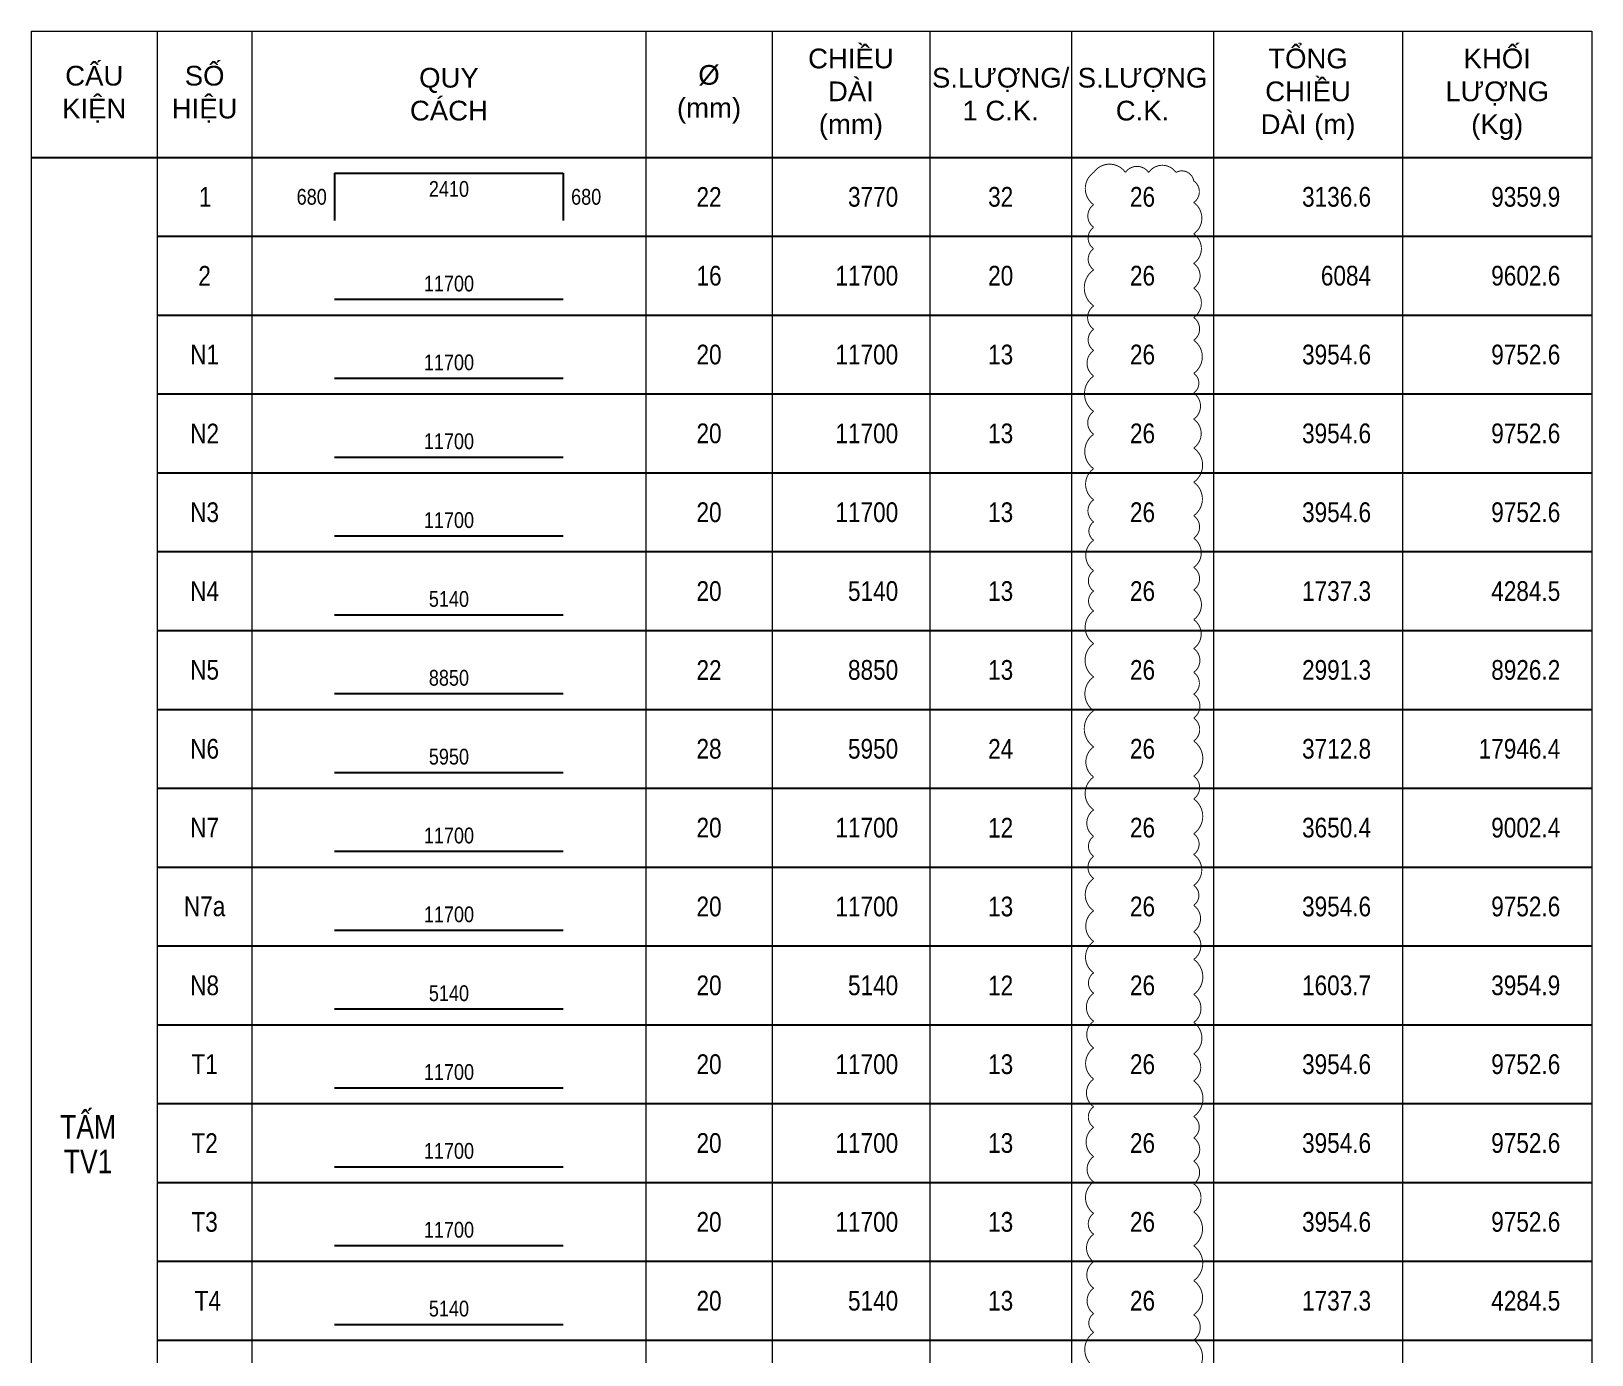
# Model space of a CAD drawing. Header units: millimetres. Extents: x -143483 to 1166745, y -1448440 to -1202244.
# Drawn here: x 367295 to 383795, y -1400402 to -1386414 of the extents above; entities that cross this region are included whole.
import ezdxf
from ezdxf.enums import TextEntityAlignment as Align

# ---------------------------------------------------------------- set-up
doc = ezdxf.new("R2010")
doc.units = ezdxf.units.MM
doc.header["$LTSCALE"] = 30
doc.layers.get('0').update_dxf_attribs({"lineweight": 9})
doc.layers.get('Defpoints').update_dxf_attribs({"lineweight": 9})
for name, color, linetype in [('ccu12-Dai', 6, 'Continuous'), ('ccu12-Manh', 8, 'Continuous'), ('ccu12-Text', 31, 'Continuous'), ('ccu12-Thay', 7, 'Continuous'), ('TEXT', 31, 'Continuous'), ('THEP', 4, 'Continuous')]:
    doc.layers.add(name, color=color, linetype=linetype)
doc.styles.add('ARIAL', font='arial_0.ttf')
doc.styles.add('Arial Narrow', font='ARIALN.TTF')
doc.styles.add('ccu11_simli', font='vnsimli.shx', dxfattribs={"width": 0.8})
doc.styles.add('ROMANS', font='arial_0.ttf', dxfattribs={"width": 0.8})

# ---------------------------------------------------------------- blocks, each defined once
blk = doc.blocks.new('TK_1')
at = {"layer": 'THEP'}
blk.add_lwpolyline([(2250, -800), (5150, -800)], dxfattribs=at)
at = {"layer": 'TEXT', "style": 'ROMANS', "width": 0.8}
for tag, p in [('SH', (600, -500)), ('DK', (7000, -500)), ('SL', (10700, -500)), ('SCK', (12500, -500))]:
    blk.add_attdef(tag, text='', height=250, dxfattribs=at).set_placement(p, align=Align.MIDDLE)
for tag, p in [('L', (9400, -500)), ('LA', (15400, -500)), ('KL', (17800, -500))]:
    blk.add_attdef(tag, text='', height=250, dxfattribs=at).set_placement(p, align=Align.MIDDLE_RIGHT)
blk.add_attdef('L1', text='', height=200, dxfattribs=at).set_placement((3700, -700), align=Align.CENTER)
blk = doc.blocks.new('TK_3')
at = {"layer": 'THEP'}
for p, q in [((2250, -200), (2250, -800)), ((5150, -200), (5150, -800))]:
    blk.add_line(p, q, dxfattribs=at)
blk.add_lwpolyline([(2250, -200), (5150, -200)], dxfattribs=at)
at = {"layer": 'TEXT', "style": 'ccu11_simli', "width": 0.8}
for tag, p in [('SH', (608, -500)), ('DK', (7000, -500)), ('SL', (10700, -500)), ('SCK', (12500, -500))]:
    blk.add_attdef(tag, text='', height=250, dxfattribs=at).set_placement(p, align=Align.MIDDLE)
blk.add_attdef('L2', text='', height=200, dxfattribs=at).set_placement((3700, -300), align=Align.TOP_CENTER)
for tag, height, p in [('L', 250, (9400, -500)), ('LA', 250, (15400, -500)), ('KL', 250, (17800, -500)), ('L1', 200, (2150, -500))]:
    blk.add_attdef(tag, text='', height=height, dxfattribs=at).set_placement(p, align=Align.MIDDLE_RIGHT)
blk.add_attdef('L3', text='', height=200, dxfattribs=at).set_placement((5250, -500), align=Align.MIDDLE_LEFT)

msp = doc.modelspace()

# ---------------------------------------------------------------- linework, layer by layer
for p, q in [((367295.13, -1386414.31), (383795.13, -1386414.31)), ((367295.13, -1386414.31), (367295.13, -1410247.64)), ((368628.47, -1386414.31), (368628.47, -1410247.64)), ((369628.47, -1386414.31), (369628.47, -1410247.64)), ((373795.13, -1386414.31), (373795.13, -1410247.64)), ((375128.47, -1386414.31), (375128.47, -1410247.64)), ((376795.13, -1386414.31), (376795.13, -1410247.64)), ((378295.13, -1386414.31), (378295.13, -1410247.64)), ((379795.13, -1386414.31), (379795.13, -1410247.64)), ((381795.13, -1386414.31), (381795.13, -1410247.64)), ((383795.13, -1386414.31), (383795.13, -1410247.64))]:
    msp.add_line(p, q)
at = {"layer": 'ccu12-Manh'}
for p, q in [((368628.47, -1388580.97), (383795.13, -1388580.97)), ((368628.47, -1388580.97), (383795.13, -1388580.97)), ((368628.47, -1389414.31), (383795.13, -1389414.31)), ((368628.47, -1390247.64), (383795.13, -1390247.64)), ((368628.47, -1391080.97), (383795.13, -1391080.97)), ((368628.47, -1391914.31), (383795.13, -1391914.31)), ((368628.47, -1392747.64), (383795.13, -1392747.64)), ((368628.47, -1393580.97), (383795.13, -1393580.97)), ((368628.47, -1394414.31), (383795.13, -1394414.31)), ((368628.47, -1395247.64), (383795.13, -1395247.64)), ((368628.47, -1396080.97), (383795.13, -1396080.97)), ((368628.47, -1396914.31), (383795.13, -1396914.31)), ((368628.47, -1397747.64), (383795.13, -1397747.64)), ((368628.47, -1398580.97), (383795.13, -1398580.97)), ((368628.47, -1399414.31), (383795.13, -1399414.31)), ((368628.47, -1400247.64), (383795.13, -1400247.64))]:
    msp.add_line(p, q, dxfattribs=at)
at = {"layer": 'ccu12-Thay'}
msp.add_line((367295.13, -1387747.64), (383795.13, -1387747.64), dxfattribs=at)
at = {"layer": 'Defpoints', "const_width": 10}
msp.add_lwpolyline([(379586.18, -1400605.71, 0.52056705), (379586.18, -1400246.44, 0.52056705), (379586.18, -1399980.18, 0.52056705), (379586.18, -1399619.2, 0.52056705), (379586.18, -1399251.71, 0.52056705), (379586.18, -1398893.11, 0.52056705), (379586.18, -1398595.69, 0.52056705), (379586.18, -1398355.21, 0.52056705), (379586.18, -1398110.2, 0.52056705), (379586.18, -1397884.79, 0.52056705), (379586.18, -1397508.06, 0.52056705), (379586.18, -1397222.43, 0.52056705), (379586.18, -1396889.27, 0.52056705), (379586.18, -1396593.74, 0.52056705), (379586.18, -1396223.14, 0.52056705), (379586.18, -1395931.42, 0.52056705), (379586.18, -1395652.72, 0.52056705), (379586.18, -1395441.89, 0.52056705), (379586.18, -1395115.15, 0.52056705), (379586.18, -1394895.62, 0.52056705), (379586.18, -1394528.24, 0.52056705), (379586.18, -1394286.36, 0.52056705), (379586.18, -1393916.08, 0.52056705), (379586.18, -1393672.86, 0.52056705), (379586.18, -1393420.56, 0.52056705), (379586.18, -1393190.06, 0.52056705), (379586.18, -1392937.95, 0.52056705), (379586.18, -1392632.93, 0.52056705), (379586.18, -1392319.03, 0.52056705), (379586.18, -1392080.91, 0.52056705), (379586.18, -1391773.12, 0.52056705), (379586.18, -1391534.34, 0.52056705), (379586.18, -1391181.18, 0.52056705), (379586.18, -1390819.09, 0.52056705), (379586.18, -1390514.48, 0.52056705), (379586.18, -1390237.97, 0.52056705), (379586.18, -1390029.8, 0.52056705), (379586.18, -1389680.02, 0.52056705), (379586.18, -1389440.76, 0.52056705), (379586.18, -1389129.08, 0.52056705), (379586.18, -1388868.91, 0.52056705), (379586.18, -1388556.23, 0.52056705), (379586.18, -1388224.52, 0.52056705), (379586.18, -1387995.16, 0.52056705), (379399.79, -1387906.6, 0.52056705), (379109.58, -1387906.6, 0.52056705), (378864.12, -1387906.6, 0.52056705), (378528.66, -1387906.6, 0.52056705), (378528.66, -1388247.57, 0.52056705), (378528.66, -1388486.55, 0.52056705), (378528.66, -1388712.33, 0.52056705), (378528.66, -1388935.35, 0.52056705), (378528.66, -1389317.28, 0.52056705), (378528.66, -1389563.96, 0.52056705), (378528.66, -1389787.81, 0.52056705), (378528.66, -1390058.47, 0.52056705), (378528.66, -1390431.78, 0.52056705), (378528.66, -1390673.91, 0.52056705), (378528.66, -1391037.47, 0.52056705), (378528.66, -1391366.23, 0.52056705), (378528.66, -1391599.47, 0.52056705), (378528.66, -1391793.42, 0.52056705), (378528.66, -1392115.55, 0.52056705), (378528.66, -1392331.85, 0.52056705), (378528.66, -1392540.54, 0.52056705), (378528.66, -1392886.21, 0.52056705), (378528.66, -1393237.83, 0.52056705), (378528.66, -1393595.22, 0.52056705), (378528.66, -1393977.94, 0.52056705), (378528.66, -1394296.09, 0.52056705), (378528.66, -1394643.53, 0.52056705), (378528.66, -1394922.96, 0.52056705), (378528.66, -1395134.87, 0.52056705), (378528.66, -1395367.86, 0.52056705), (378528.66, -1395710.31, 0.52056705), (378528.66, -1396033.45, 0.52056705), (378528.66, -1396365.9, 0.52056705), (378528.66, -1396580.61, 0.52056705), (378528.66, -1396876.82, 0.52056705), (378528.66, -1397159.31, 0.52056705), (378528.66, -1397487.63, 0.52056705), (378528.66, -1397781.41, 0.52056705), (378528.66, -1397999.25, 0.52056705), (378528.66, -1398307.66, 0.52056705), (378528.66, -1398575.67, 0.52056705), (378528.66, -1398908.36, 0.52056705), (378528.66, -1399128.39, 0.52056705), (378528.66, -1399418.9, 0.52056705), (378528.66, -1399698.51, 0.52056705), (378528.66, -1399967.18, 0.52056705), (378528.66, -1400165.79, 0.52056705), (378528.66, -1400528.31, 0.52056705)], format="xyb", dxfattribs=at)

# ---------------------------------------------------------------- block references
at = {"layer": 'ccu12-Dai', "ltscale": 10000}
ref = msp.add_blockref('TK_3', (368628.47, -1387747.64), dxfattribs=dict(at, xscale=0.833333338333486, yscale=0.833333338333486, zscale=0.833333338333486))
ref.add_attrib('SH', '1', dxfattribs={"layer": 'TEXT', "color": 1, "ltscale": 10000, "height": 208.33, "style": 'Arial Narrow'}).set_placement((369135.13, -1388164.31), align=Align.MIDDLE)
ref.add_attrib('DK', '22', dxfattribs={"layer": 'TEXT', "color": 1, "ltscale": 10000, "height": 208.333, "style": 'Arial Narrow'}).set_placement((374461.8, -1388164.31), align=Align.MIDDLE)
ref.add_attrib('L', '3770', dxfattribs={"layer": 'TEXT', "ltscale": 10000, "height": 208.333, "style": 'Arial Narrow'}).set_placement((376461.8, -1388164.31), align=Align.MIDDLE_RIGHT)
ref.add_attrib('SL', '32', dxfattribs={"layer": 'TEXT', "color": 1, "ltscale": 10000, "height": 208.333, "style": 'Arial Narrow'}).set_placement((377545.13, -1388164.31), align=Align.MIDDLE)
ref.add_attrib('SCK', '26', dxfattribs={"layer": 'TEXT', "color": 1, "ltscale": 10000, "height": 208.333, "style": 'Arial Narrow'}).set_placement((379045.13, -1388164.31), align=Align.MIDDLE)
ref.add_attrib('LA', '3136.6', dxfattribs={"layer": 'TEXT', "ltscale": 10000, "height": 208.333, "style": 'Arial Narrow'}).set_placement((381461.8, -1388164.31), align=Align.MIDDLE_RIGHT)
ref.add_attrib('KL', '9359.9', dxfattribs={"layer": 'TEXT', "ltscale": 10000, "height": 208.333, "style": 'Arial Narrow'}).set_placement((383461.8, -1388164.31), align=Align.MIDDLE_RIGHT)
ref.add_attrib('L1', '680', dxfattribs={"layer": 'TEXT', "ltscale": 10000, "height": 166.667, "style": 'Arial Narrow'}).set_placement((370420.13, -1388164.31), align=Align.MIDDLE_RIGHT)
ref.add_attrib('L2', '2410', dxfattribs={"layer": 'TEXT', "ltscale": 10000, "height": 166.667, "style": 'Arial Narrow'}).set_placement((371711.8, -1387997.64), align=Align.TOP_CENTER)
ref.add_attrib('L3', '680', dxfattribs={"layer": 'TEXT', "ltscale": 10000, "height": 166.667, "style": 'Arial Narrow'}).set_placement((373003.47, -1388164.31), align=Align.MIDDLE_LEFT)
ref = msp.add_blockref('TK_1', (368628.47, -1388580.97), dxfattribs=dict(at, xscale=0.833333338333486, yscale=0.833333338333486, zscale=0.833333338333486))
ref.add_attrib('SH', '2', dxfattribs={"layer": 'TEXT', "color": 1, "ltscale": 10000, "height": 208.33, "style": 'Arial Narrow'}).set_placement((369128.47, -1388997.64), align=Align.MIDDLE)
ref.add_attrib('DK', '16', dxfattribs={"layer": 'TEXT', "color": 1, "ltscale": 10000, "height": 208.333, "style": 'Arial Narrow'}).set_placement((374461.8, -1388997.64), align=Align.MIDDLE)
ref.add_attrib('L', '11700', dxfattribs={"layer": 'TEXT', "ltscale": 10000, "height": 208.333, "style": 'Arial Narrow'}).set_placement((376461.8, -1388997.64), align=Align.MIDDLE_RIGHT)
ref.add_attrib('SL', '20', dxfattribs={"layer": 'TEXT', "color": 1, "ltscale": 10000, "height": 208.333, "style": 'Arial Narrow'}).set_placement((377545.13, -1388997.64), align=Align.MIDDLE)
ref.add_attrib('SCK', '26', dxfattribs={"layer": 'TEXT', "color": 1, "ltscale": 10000, "height": 208.333, "style": 'Arial Narrow'}).set_placement((379045.13, -1388997.64), align=Align.MIDDLE)
ref.add_attrib('LA', '6084', dxfattribs={"layer": 'TEXT', "ltscale": 10000, "height": 208.333, "style": 'Arial Narrow'}).set_placement((381461.8, -1388997.64), align=Align.MIDDLE_RIGHT)
ref.add_attrib('KL', '9602.6', dxfattribs={"layer": 'TEXT', "ltscale": 10000, "height": 208.333, "style": 'Arial Narrow'}).set_placement((383461.8, -1388997.64), align=Align.MIDDLE_RIGHT)
ref.add_attrib('L1', '11700', dxfattribs={"layer": 'TEXT', "ltscale": 10000, "height": 166.667, "style": 'Arial Narrow'}).set_placement((371711.8, -1389164.31), align=Align.CENTER)
ref = msp.add_blockref('TK_1', (368628.47, -1389414.31), dxfattribs=dict(at, xscale=0.833333338333486, yscale=0.833333338333486, zscale=0.833333338333486))
ref.add_attrib('SH', 'N1', dxfattribs={"layer": 'TEXT', "color": 1, "ltscale": 10000, "height": 208.333, "style": 'Arial Narrow'}).set_placement((369128.47, -1389830.97), align=Align.MIDDLE)
ref.add_attrib('DK', '20', dxfattribs={"layer": 'TEXT', "color": 1, "ltscale": 10000, "height": 208.333, "style": 'Arial Narrow'}).set_placement((374461.8, -1389830.97), align=Align.MIDDLE)
ref.add_attrib('L', '11700', dxfattribs={"layer": 'TEXT', "ltscale": 10000, "height": 208.333, "style": 'Arial Narrow'}).set_placement((376461.8, -1389830.97), align=Align.MIDDLE_RIGHT)
ref.add_attrib('SL', '13', dxfattribs={"layer": 'TEXT', "color": 1, "ltscale": 10000, "height": 208.333, "style": 'Arial Narrow'}).set_placement((377545.13, -1389830.97), align=Align.MIDDLE)
ref.add_attrib('SCK', '26', dxfattribs={"layer": 'TEXT', "color": 1, "ltscale": 10000, "height": 208.333, "style": 'Arial Narrow'}).set_placement((379045.13, -1389830.97), align=Align.MIDDLE)
ref.add_attrib('LA', '3954.6', dxfattribs={"layer": 'TEXT', "ltscale": 10000, "height": 208.333, "style": 'Arial Narrow'}).set_placement((381461.8, -1389830.97), align=Align.MIDDLE_RIGHT)
ref.add_attrib('KL', '9752.6', dxfattribs={"layer": 'TEXT', "ltscale": 10000, "height": 208.333, "style": 'Arial Narrow'}).set_placement((383461.8, -1389830.97), align=Align.MIDDLE_RIGHT)
ref.add_attrib('L1', '11700', dxfattribs={"layer": 'TEXT', "ltscale": 10000, "height": 166.667, "style": 'Arial Narrow'}).set_placement((371711.8, -1389997.64), align=Align.CENTER)
ref = msp.add_blockref('TK_1', (368628.47, -1390247.64), dxfattribs=dict(at, xscale=0.833333338333486, yscale=0.833333338333486, zscale=0.833333338333486))
ref.add_attrib('SH', 'N2', dxfattribs={"layer": 'TEXT', "color": 1, "ltscale": 10000, "height": 208.333, "style": 'Arial Narrow'}).set_placement((369128.47, -1390664.31), align=Align.MIDDLE)
ref.add_attrib('DK', '20', dxfattribs={"layer": 'TEXT', "color": 1, "ltscale": 10000, "height": 208.333, "style": 'Arial Narrow'}).set_placement((374461.8, -1390664.31), align=Align.MIDDLE)
ref.add_attrib('L', '11700', dxfattribs={"layer": 'TEXT', "ltscale": 10000, "height": 208.333, "style": 'Arial Narrow'}).set_placement((376461.8, -1390664.31), align=Align.MIDDLE_RIGHT)
ref.add_attrib('SL', '13', dxfattribs={"layer": 'TEXT', "color": 1, "ltscale": 10000, "height": 208.333, "style": 'Arial Narrow'}).set_placement((377545.13, -1390664.31), align=Align.MIDDLE)
ref.add_attrib('SCK', '26', dxfattribs={"layer": 'TEXT', "color": 1, "ltscale": 10000, "height": 208.333, "style": 'Arial Narrow'}).set_placement((379045.13, -1390664.31), align=Align.MIDDLE)
ref.add_attrib('LA', '3954.6', dxfattribs={"layer": 'TEXT', "ltscale": 10000, "height": 208.333, "style": 'Arial Narrow'}).set_placement((381461.8, -1390664.31), align=Align.MIDDLE_RIGHT)
ref.add_attrib('KL', '9752.6', dxfattribs={"layer": 'TEXT', "ltscale": 10000, "height": 208.333, "style": 'Arial Narrow'}).set_placement((383461.8, -1390664.31), align=Align.MIDDLE_RIGHT)
ref.add_attrib('L1', '11700', dxfattribs={"layer": 'TEXT', "ltscale": 10000, "height": 166.667, "style": 'Arial Narrow'}).set_placement((371711.8, -1390830.97), align=Align.CENTER)
ref = msp.add_blockref('TK_1', (368628.47, -1391080.97), dxfattribs=dict(at, xscale=0.833333338333486, yscale=0.833333338333486, zscale=0.833333338333486))
ref.add_attrib('SH', 'N3', dxfattribs={"layer": 'TEXT', "color": 1, "ltscale": 10000, "height": 208.333, "style": 'Arial Narrow'}).set_placement((369128.47, -1391497.64), align=Align.MIDDLE)
ref.add_attrib('DK', '20', dxfattribs={"layer": 'TEXT', "color": 1, "ltscale": 10000, "height": 208.333, "style": 'Arial Narrow'}).set_placement((374461.8, -1391497.64), align=Align.MIDDLE)
ref.add_attrib('L', '11700', dxfattribs={"layer": 'TEXT', "ltscale": 10000, "height": 208.333, "style": 'Arial Narrow'}).set_placement((376461.8, -1391497.64), align=Align.MIDDLE_RIGHT)
ref.add_attrib('SL', '13', dxfattribs={"layer": 'TEXT', "color": 1, "ltscale": 10000, "height": 208.333, "style": 'Arial Narrow'}).set_placement((377545.13, -1391497.64), align=Align.MIDDLE)
ref.add_attrib('SCK', '26', dxfattribs={"layer": 'TEXT', "color": 1, "ltscale": 10000, "height": 208.333, "style": 'Arial Narrow'}).set_placement((379045.13, -1391497.64), align=Align.MIDDLE)
ref.add_attrib('LA', '3954.6', dxfattribs={"layer": 'TEXT', "ltscale": 10000, "height": 208.333, "style": 'Arial Narrow'}).set_placement((381461.8, -1391497.64), align=Align.MIDDLE_RIGHT)
ref.add_attrib('KL', '9752.6', dxfattribs={"layer": 'TEXT', "ltscale": 10000, "height": 208.333, "style": 'Arial Narrow'}).set_placement((383461.8, -1391497.64), align=Align.MIDDLE_RIGHT)
ref.add_attrib('L1', '11700', dxfattribs={"layer": 'TEXT', "ltscale": 10000, "height": 166.667, "style": 'Arial Narrow'}).set_placement((371711.8, -1391664.31), align=Align.CENTER)
ref = msp.add_blockref('TK_1', (368628.47, -1391914.31), dxfattribs=dict(at, xscale=0.833333338333486, yscale=0.833333338333486, zscale=0.833333338333486))
ref.add_attrib('SH', 'N4', dxfattribs={"layer": 'TEXT', "color": 1, "ltscale": 10000, "height": 208.333, "style": 'Arial Narrow'}).set_placement((369128.47, -1392330.97), align=Align.MIDDLE)
ref.add_attrib('DK', '20', dxfattribs={"layer": 'TEXT', "color": 1, "ltscale": 10000, "height": 208.333, "style": 'Arial Narrow'}).set_placement((374461.8, -1392330.97), align=Align.MIDDLE)
ref.add_attrib('L', '5140', dxfattribs={"layer": 'TEXT', "ltscale": 10000, "height": 208.333, "style": 'Arial Narrow'}).set_placement((376461.8, -1392330.97), align=Align.MIDDLE_RIGHT)
ref.add_attrib('SL', '13', dxfattribs={"layer": 'TEXT', "color": 1, "ltscale": 10000, "height": 208.333, "style": 'Arial Narrow'}).set_placement((377545.13, -1392330.97), align=Align.MIDDLE)
ref.add_attrib('SCK', '26', dxfattribs={"layer": 'TEXT', "color": 1, "ltscale": 10000, "height": 208.333, "style": 'Arial Narrow'}).set_placement((379045.13, -1392330.97), align=Align.MIDDLE)
ref.add_attrib('LA', '1737.3', dxfattribs={"layer": 'TEXT', "ltscale": 10000, "height": 208.333, "style": 'Arial Narrow'}).set_placement((381461.8, -1392330.97), align=Align.MIDDLE_RIGHT)
ref.add_attrib('KL', '4284.5', dxfattribs={"layer": 'TEXT', "ltscale": 10000, "height": 208.333, "style": 'Arial Narrow'}).set_placement((383461.8, -1392330.97), align=Align.MIDDLE_RIGHT)
ref.add_attrib('L1', '5140', dxfattribs={"layer": 'TEXT', "ltscale": 10000, "height": 166.667, "style": 'Arial Narrow'}).set_placement((371711.8, -1392497.64), align=Align.CENTER)
ref = msp.add_blockref('TK_1', (368628.47, -1392747.64), dxfattribs=dict(at, xscale=0.833333338333486, yscale=0.833333338333486, zscale=0.833333338333486))
ref.add_attrib('SH', 'N5', dxfattribs={"layer": 'TEXT', "color": 1, "ltscale": 10000, "height": 208.333, "style": 'Arial Narrow'}).set_placement((369128.47, -1393164.31), align=Align.MIDDLE)
ref.add_attrib('DK', '22', dxfattribs={"layer": 'TEXT', "color": 1, "ltscale": 10000, "height": 208.333, "style": 'Arial Narrow'}).set_placement((374461.8, -1393164.31), align=Align.MIDDLE)
ref.add_attrib('L', '8850', dxfattribs={"layer": 'TEXT', "ltscale": 10000, "height": 208.333, "style": 'Arial Narrow'}).set_placement((376461.8, -1393164.31), align=Align.MIDDLE_RIGHT)
ref.add_attrib('SL', '13', dxfattribs={"layer": 'TEXT', "color": 1, "ltscale": 10000, "height": 208.333, "style": 'Arial Narrow'}).set_placement((377545.13, -1393164.31), align=Align.MIDDLE)
ref.add_attrib('SCK', '26', dxfattribs={"layer": 'TEXT', "color": 1, "ltscale": 10000, "height": 208.333, "style": 'Arial Narrow'}).set_placement((379045.13, -1393164.31), align=Align.MIDDLE)
ref.add_attrib('LA', '2991.3', dxfattribs={"layer": 'TEXT', "ltscale": 10000, "height": 208.333, "style": 'Arial Narrow'}).set_placement((381461.8, -1393164.31), align=Align.MIDDLE_RIGHT)
ref.add_attrib('KL', '8926.2', dxfattribs={"layer": 'TEXT', "ltscale": 10000, "height": 208.333, "style": 'Arial Narrow'}).set_placement((383461.8, -1393164.31), align=Align.MIDDLE_RIGHT)
ref.add_attrib('L1', '8850', dxfattribs={"layer": 'TEXT', "ltscale": 10000, "height": 166.667, "style": 'Arial Narrow'}).set_placement((371711.8, -1393330.97), align=Align.CENTER)
ref = msp.add_blockref('TK_1', (368628.47, -1393580.97), dxfattribs=dict(at, xscale=0.833333338333486, yscale=0.833333338333486, zscale=0.833333338333486))
ref.add_attrib('SH', 'N6', dxfattribs={"layer": 'TEXT', "color": 1, "ltscale": 10000, "height": 208.333, "style": 'Arial Narrow'}).set_placement((369128.47, -1393997.64), align=Align.MIDDLE)
ref.add_attrib('DK', '28', dxfattribs={"layer": 'TEXT', "color": 1, "ltscale": 10000, "height": 208.333, "style": 'Arial Narrow'}).set_placement((374461.8, -1393997.64), align=Align.MIDDLE)
ref.add_attrib('L', '5950', dxfattribs={"layer": 'TEXT', "ltscale": 10000, "height": 208.333, "style": 'Arial Narrow'}).set_placement((376461.8, -1393997.64), align=Align.MIDDLE_RIGHT)
ref.add_attrib('SL', '24', dxfattribs={"layer": 'TEXT', "color": 1, "ltscale": 10000, "height": 208.333, "style": 'Arial Narrow'}).set_placement((377545.13, -1393997.64), align=Align.MIDDLE)
ref.add_attrib('SCK', '26', dxfattribs={"layer": 'TEXT', "color": 1, "ltscale": 10000, "height": 208.333, "style": 'Arial Narrow'}).set_placement((379045.13, -1393997.64), align=Align.MIDDLE)
ref.add_attrib('LA', '3712.8', dxfattribs={"layer": 'TEXT', "ltscale": 10000, "height": 208.333, "style": 'Arial Narrow'}).set_placement((381461.8, -1393997.64), align=Align.MIDDLE_RIGHT)
ref.add_attrib('KL', '17946.4', dxfattribs={"layer": 'TEXT', "ltscale": 10000, "height": 208.333, "style": 'Arial Narrow'}).set_placement((383461.8, -1393997.64), align=Align.MIDDLE_RIGHT)
ref.add_attrib('L1', '5950', dxfattribs={"layer": 'TEXT', "ltscale": 10000, "height": 166.667, "style": 'Arial Narrow'}).set_placement((371711.8, -1394164.31), align=Align.CENTER)
ref = msp.add_blockref('TK_1', (368628.47, -1394414.31), dxfattribs=dict(at, xscale=0.833333338333486, yscale=0.833333338333486, zscale=0.833333338333486))
ref.add_attrib('SH', 'N7', dxfattribs={"layer": 'TEXT', "color": 1, "ltscale": 10000, "height": 208.333, "style": 'Arial Narrow'}).set_placement((369128.47, -1394830.97), align=Align.MIDDLE)
ref.add_attrib('DK', '20', dxfattribs={"layer": 'TEXT', "color": 1, "ltscale": 10000, "height": 208.333, "style": 'Arial Narrow'}).set_placement((374461.8, -1394830.97), align=Align.MIDDLE)
ref.add_attrib('L', '11700', dxfattribs={"layer": 'TEXT', "ltscale": 10000, "height": 208.333, "style": 'Arial Narrow'}).set_placement((376461.8, -1394830.97), align=Align.MIDDLE_RIGHT)
ref.add_attrib('SL', '12', dxfattribs={"layer": 'TEXT', "color": 1, "ltscale": 10000, "height": 208.333, "style": 'Arial Narrow'}).set_placement((377545.13, -1394830.97), align=Align.MIDDLE)
ref.add_attrib('SCK', '26', dxfattribs={"layer": 'TEXT', "color": 1, "ltscale": 10000, "height": 208.333, "style": 'Arial Narrow'}).set_placement((379045.13, -1394830.97), align=Align.MIDDLE)
ref.add_attrib('LA', '3650.4', dxfattribs={"layer": 'TEXT', "ltscale": 10000, "height": 208.333, "style": 'Arial Narrow'}).set_placement((381461.8, -1394830.97), align=Align.MIDDLE_RIGHT)
ref.add_attrib('KL', '9002.4', dxfattribs={"layer": 'TEXT', "ltscale": 10000, "height": 208.333, "style": 'Arial Narrow'}).set_placement((383461.8, -1394830.97), align=Align.MIDDLE_RIGHT)
ref.add_attrib('L1', '11700', dxfattribs={"layer": 'TEXT', "ltscale": 10000, "height": 166.667, "style": 'Arial Narrow'}).set_placement((371711.8, -1394997.64), align=Align.CENTER)
ref = msp.add_blockref('TK_1', (368628.47, -1395247.64), dxfattribs=dict(at, xscale=0.833333338333486, yscale=0.833333338333486, zscale=0.833333338333486))
ref.add_attrib('SH', 'N7a', dxfattribs={"layer": 'TEXT', "color": 1, "ltscale": 10000, "height": 208.333, "style": 'Arial Narrow'}).set_placement((369128.47, -1395664.31), align=Align.MIDDLE)
ref.add_attrib('DK', '20', dxfattribs={"layer": 'TEXT', "color": 1, "ltscale": 10000, "height": 208.333, "style": 'Arial Narrow'}).set_placement((374461.8, -1395664.31), align=Align.MIDDLE)
ref.add_attrib('L', '11700', dxfattribs={"layer": 'TEXT', "ltscale": 10000, "height": 208.333, "style": 'Arial Narrow'}).set_placement((376461.8, -1395664.31), align=Align.MIDDLE_RIGHT)
ref.add_attrib('SL', '13', dxfattribs={"layer": 'TEXT', "color": 1, "ltscale": 10000, "height": 208.333, "style": 'Arial Narrow'}).set_placement((377545.13, -1395664.31), align=Align.MIDDLE)
ref.add_attrib('SCK', '26', dxfattribs={"layer": 'TEXT', "color": 1, "ltscale": 10000, "height": 208.333, "style": 'Arial Narrow'}).set_placement((379045.13, -1395664.31), align=Align.MIDDLE)
ref.add_attrib('LA', '3954.6', dxfattribs={"layer": 'TEXT', "ltscale": 10000, "height": 208.333, "style": 'Arial Narrow'}).set_placement((381461.8, -1395664.31), align=Align.MIDDLE_RIGHT)
ref.add_attrib('KL', '9752.6', dxfattribs={"layer": 'TEXT', "ltscale": 10000, "height": 208.333, "style": 'Arial Narrow'}).set_placement((383461.8, -1395664.31), align=Align.MIDDLE_RIGHT)
ref.add_attrib('L1', '11700', dxfattribs={"layer": 'TEXT', "ltscale": 10000, "height": 166.667, "style": 'Arial Narrow'}).set_placement((371711.8, -1395830.97), align=Align.CENTER)
ref = msp.add_blockref('TK_1', (368628.47, -1396080.97), dxfattribs=dict(at, xscale=0.833333338333486, yscale=0.833333338333486, zscale=0.833333338333486))
ref.add_attrib('SH', 'N8', dxfattribs={"layer": 'TEXT', "color": 1, "ltscale": 10000, "height": 208.333, "style": 'Arial Narrow'}).set_placement((369128.47, -1396497.64), align=Align.MIDDLE)
ref.add_attrib('DK', '20', dxfattribs={"layer": 'TEXT', "color": 1, "ltscale": 10000, "height": 208.333, "style": 'Arial Narrow'}).set_placement((374461.8, -1396497.64), align=Align.MIDDLE)
ref.add_attrib('L', '5140', dxfattribs={"layer": 'TEXT', "ltscale": 10000, "height": 208.333, "style": 'Arial Narrow'}).set_placement((376461.8, -1396497.64), align=Align.MIDDLE_RIGHT)
ref.add_attrib('SL', '12', dxfattribs={"layer": 'TEXT', "color": 1, "ltscale": 10000, "height": 208.333, "style": 'Arial Narrow'}).set_placement((377545.13, -1396497.64), align=Align.MIDDLE)
ref.add_attrib('SCK', '26', dxfattribs={"layer": 'TEXT', "color": 1, "ltscale": 10000, "height": 208.333, "style": 'Arial Narrow'}).set_placement((379045.13, -1396497.64), align=Align.MIDDLE)
ref.add_attrib('LA', '1603.7', dxfattribs={"layer": 'TEXT', "ltscale": 10000, "height": 208.333, "style": 'Arial Narrow'}).set_placement((381461.8, -1396497.64), align=Align.MIDDLE_RIGHT)
ref.add_attrib('KL', '3954.9', dxfattribs={"layer": 'TEXT', "ltscale": 10000, "height": 208.333, "style": 'Arial Narrow'}).set_placement((383461.8, -1396497.64), align=Align.MIDDLE_RIGHT)
ref.add_attrib('L1', '5140', dxfattribs={"layer": 'TEXT', "ltscale": 10000, "height": 166.667, "style": 'Arial Narrow'}).set_placement((371711.8, -1396664.31), align=Align.CENTER)
ref = msp.add_blockref('TK_1', (368628.47, -1396914.31), dxfattribs=dict(at, xscale=0.833333338333486, yscale=0.833333338333486, zscale=0.833333338333486))
ref.add_attrib('SH', 'T1', dxfattribs={"layer": 'TEXT', "color": 1, "ltscale": 10000, "height": 208.333, "style": 'Arial Narrow'}).set_placement((369128.47, -1397330.97), align=Align.MIDDLE)
ref.add_attrib('DK', '20', dxfattribs={"layer": 'TEXT', "color": 1, "ltscale": 10000, "height": 208.333, "style": 'Arial Narrow'}).set_placement((374461.8, -1397330.97), align=Align.MIDDLE)
ref.add_attrib('L', '11700', dxfattribs={"layer": 'TEXT', "ltscale": 10000, "height": 208.333, "style": 'Arial Narrow'}).set_placement((376461.8, -1397330.97), align=Align.MIDDLE_RIGHT)
ref.add_attrib('SL', '13', dxfattribs={"layer": 'TEXT', "color": 1, "ltscale": 10000, "height": 208.333, "style": 'Arial Narrow'}).set_placement((377545.13, -1397330.97), align=Align.MIDDLE)
ref.add_attrib('SCK', '26', dxfattribs={"layer": 'TEXT', "color": 1, "ltscale": 10000, "height": 208.333, "style": 'Arial Narrow'}).set_placement((379045.13, -1397330.97), align=Align.MIDDLE)
ref.add_attrib('LA', '3954.6', dxfattribs={"layer": 'TEXT', "ltscale": 10000, "height": 208.333, "style": 'Arial Narrow'}).set_placement((381461.8, -1397330.97), align=Align.MIDDLE_RIGHT)
ref.add_attrib('KL', '9752.6', dxfattribs={"layer": 'TEXT', "ltscale": 10000, "height": 208.333, "style": 'Arial Narrow'}).set_placement((383461.8, -1397330.97), align=Align.MIDDLE_RIGHT)
ref.add_attrib('L1', '11700', dxfattribs={"layer": 'TEXT', "ltscale": 10000, "height": 166.667, "style": 'Arial Narrow'}).set_placement((371711.8, -1397497.64), align=Align.CENTER)
ref = msp.add_blockref('TK_1', (368628.47, -1397747.64), dxfattribs=dict(at, xscale=0.833333338333486, yscale=0.833333338333486, zscale=0.833333338333486))
ref.add_attrib('SH', 'T2', dxfattribs={"layer": 'TEXT', "color": 1, "ltscale": 10000, "height": 208.333, "style": 'Arial Narrow'}).set_placement((369128.47, -1398164.31), align=Align.MIDDLE)
ref.add_attrib('DK', '20', dxfattribs={"layer": 'TEXT', "color": 1, "ltscale": 10000, "height": 208.333, "style": 'Arial Narrow'}).set_placement((374461.8, -1398164.31), align=Align.MIDDLE)
ref.add_attrib('L', '11700', dxfattribs={"layer": 'TEXT', "ltscale": 10000, "height": 208.333, "style": 'Arial Narrow'}).set_placement((376461.8, -1398164.31), align=Align.MIDDLE_RIGHT)
ref.add_attrib('SL', '13', dxfattribs={"layer": 'TEXT', "color": 1, "ltscale": 10000, "height": 208.333, "style": 'Arial Narrow'}).set_placement((377545.13, -1398164.31), align=Align.MIDDLE)
ref.add_attrib('SCK', '26', dxfattribs={"layer": 'TEXT', "color": 1, "ltscale": 10000, "height": 208.333, "style": 'Arial Narrow'}).set_placement((379045.13, -1398164.31), align=Align.MIDDLE)
ref.add_attrib('LA', '3954.6', dxfattribs={"layer": 'TEXT', "ltscale": 10000, "height": 208.333, "style": 'Arial Narrow'}).set_placement((381461.8, -1398164.31), align=Align.MIDDLE_RIGHT)
ref.add_attrib('KL', '9752.6', dxfattribs={"layer": 'TEXT', "ltscale": 10000, "height": 208.333, "style": 'Arial Narrow'}).set_placement((383461.8, -1398164.31), align=Align.MIDDLE_RIGHT)
ref.add_attrib('L1', '11700', dxfattribs={"layer": 'TEXT', "ltscale": 10000, "height": 166.667, "style": 'Arial Narrow'}).set_placement((371711.8, -1398330.97), align=Align.CENTER)
ref = msp.add_blockref('TK_1', (368628.47, -1398580.97), dxfattribs=dict(at, xscale=0.833333338333486, yscale=0.833333338333486, zscale=0.833333338333486))
ref.add_attrib('SH', 'T3', dxfattribs={"layer": 'TEXT', "color": 1, "ltscale": 10000, "height": 208.333, "style": 'Arial Narrow'}).set_placement((369128.47, -1398997.64), align=Align.MIDDLE)
ref.add_attrib('DK', '20', dxfattribs={"layer": 'TEXT', "color": 1, "ltscale": 10000, "height": 208.333, "style": 'Arial Narrow'}).set_placement((374461.8, -1398997.64), align=Align.MIDDLE)
ref.add_attrib('L', '11700', dxfattribs={"layer": 'TEXT', "ltscale": 10000, "height": 208.333, "style": 'Arial Narrow'}).set_placement((376461.8, -1398997.64), align=Align.MIDDLE_RIGHT)
ref.add_attrib('SL', '13', dxfattribs={"layer": 'TEXT', "color": 1, "ltscale": 10000, "height": 208.333, "style": 'Arial Narrow'}).set_placement((377545.13, -1398997.64), align=Align.MIDDLE)
ref.add_attrib('SCK', '26', dxfattribs={"layer": 'TEXT', "color": 1, "ltscale": 10000, "height": 208.333, "style": 'Arial Narrow'}).set_placement((379045.13, -1398997.64), align=Align.MIDDLE)
ref.add_attrib('LA', '3954.6', dxfattribs={"layer": 'TEXT', "ltscale": 10000, "height": 208.333, "style": 'Arial Narrow'}).set_placement((381461.8, -1398997.64), align=Align.MIDDLE_RIGHT)
ref.add_attrib('KL', '9752.6', dxfattribs={"layer": 'TEXT', "ltscale": 10000, "height": 208.333, "style": 'Arial Narrow'}).set_placement((383461.8, -1398997.64), align=Align.MIDDLE_RIGHT)
ref.add_attrib('L1', '11700', dxfattribs={"layer": 'TEXT', "ltscale": 10000, "height": 166.667, "style": 'Arial Narrow'}).set_placement((371711.8, -1399164.31), align=Align.CENTER)
ref = msp.add_blockref('TK_1', (368628.47, -1399414.31), dxfattribs=dict(at, xscale=0.833333338333486, yscale=0.833333338333486, zscale=0.833333338333486))
ref.add_attrib('SH', ' T4', dxfattribs={"layer": 'TEXT', "color": 1, "ltscale": 10000, "height": 208.333, "style": 'Arial Narrow'}).set_placement((369128.47, -1399830.97), align=Align.MIDDLE)
ref.add_attrib('DK', '20', dxfattribs={"layer": 'TEXT', "color": 1, "ltscale": 10000, "height": 208.333, "style": 'Arial Narrow'}).set_placement((374461.8, -1399830.97), align=Align.MIDDLE)
ref.add_attrib('L', '5140', dxfattribs={"layer": 'TEXT', "ltscale": 10000, "height": 208.333, "style": 'Arial Narrow'}).set_placement((376461.8, -1399830.97), align=Align.MIDDLE_RIGHT)
ref.add_attrib('SL', '13', dxfattribs={"layer": 'TEXT', "color": 1, "ltscale": 10000, "height": 208.333, "style": 'Arial Narrow'}).set_placement((377545.13, -1399830.97), align=Align.MIDDLE)
ref.add_attrib('SCK', '26', dxfattribs={"layer": 'TEXT', "color": 1, "ltscale": 10000, "height": 208.333, "style": 'Arial Narrow'}).set_placement((379045.13, -1399830.97), align=Align.MIDDLE)
ref.add_attrib('LA', '1737.3', dxfattribs={"layer": 'TEXT', "ltscale": 10000, "height": 208.333, "style": 'Arial Narrow'}).set_placement((381461.8, -1399830.97), align=Align.MIDDLE_RIGHT)
ref.add_attrib('KL', '4284.5', dxfattribs={"layer": 'TEXT', "ltscale": 10000, "height": 208.333, "style": 'Arial Narrow'}).set_placement((383461.8, -1399830.97), align=Align.MIDDLE_RIGHT)
ref.add_attrib('L1', '5140', dxfattribs={"layer": 'TEXT', "ltscale": 10000, "height": 166.667, "style": 'Arial Narrow'}).set_placement((371711.8, -1399997.64), align=Align.CENTER)

# ---------------------------------------------------------------- texts
at = {"layer": 'ccu12-Text', "color": 2, "style": 'ARIAL', "width": 0.8}
for s, p in [('TẤM', (367896.85, -1398117.3)), ('TV1', (367896.85, -1398484.97))]:
    msp.add_text(s, height=250, dxfattribs=at).set_placement(p, align=Align.CENTER)
at = {"layer": 'TEXT', "ltscale": 10000, "attachment_point": 5, "style": 'ARIAL'}
for s, insert, char_height, width in [('CHIỀU DÀI (mm)', (375961.8, -1387080.97), 208.3333, 1177.2397), ('TỔNG CHIỀU DÀI (m)', (380795.13, -1387080.97), 208.3333, 1177.2397), ('KHỐI LƯỢNG (Kg)', (382795.13, -1387080.97), 208.3333, 1511.1414), ('CẤU KIỆN', (367961.8, -1387080.97), 208.333, 543.4288), ('SỐ HIỆU', (369128.47, -1387080.97), 208.333, 556.2756), ('QUY CÁCH', (371711.8, -1387080.97), 208.333, 1228.9677), ('%%c (mm)', (374461.8, -1387080.97), 208.333, 542.9741), ('S.LƯỢNG/ 1 C.K.', (377545.13, -1387080.97), 208.3333, 1161.8918), ('S.LƯỢNG C.K.', (379045.13, -1387080.97), 208.3333, 1097.2033)]:
    msp.add_mtext(s, dxfattribs=dict(at, insert=insert, char_height=char_height, width=width))

doc.saveas('drawing.dxf')
